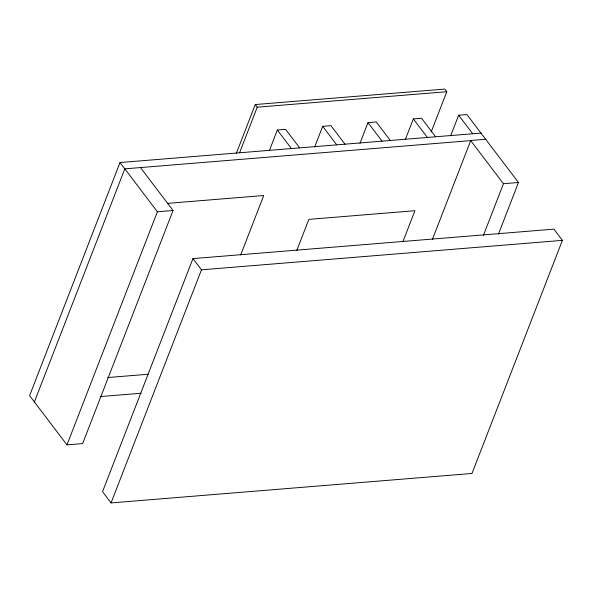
<?xml version="1.0" encoding="UTF-8"?>
<svg xmlns="http://www.w3.org/2000/svg" width="592" height="592" viewBox="0 0 592 592"><rect width="100%" height="100%" fill="white"/><g stroke="black" fill="none" stroke-linecap="round" stroke-linejoin="round"><path stroke-width="0.89" d="M480.956 133.082L120.013 162.541L29.6 395.648L66.977 444.866L82.636 443.593L173.049 210.5L140.459 167.573M34.388 401.953L124.801 168.846L470.721 140.615L432.352 239.531M66.977 444.866L157.391 211.773L120.013 162.541M192.948 258.608L102.534 491.7L111.052 502.919L471.987 473.459L562.4 240.359L553.883 229.141L192.948 258.608L201.465 269.826L562.4 240.359M236.26 153.543L255.263 104.547L444.799 89.081L446.797 91.708L431.124 132.105M239.59 152.736L257.261 107.182L255.263 104.547M111.052 502.919L201.465 269.826M269.353 150.649L277.352 130.018L285.596 129.352L299.663 147.882M240.678 254.945L263.729 195.523L167.262 203.396M314.678 146.949L322.677 126.325L330.921 125.652L344.988 144.182M296.807 250.416L308.846 219.373L414.925 210.715L402.886 241.758M360.003 143.249L368.002 122.625L376.238 121.952L390.306 140.482M405.32 139.549L413.327 118.925L421.563 118.252L435.631 136.782M450.645 135.849L458.645 115.225L466.888 114.552L518.474 182.499L498.449 234.106M483.435 235.335L503.452 183.72L470.625 140.482L485.647 139.253M257.261 107.182L446.797 91.708M157.391 211.773L173.049 210.5M503.452 183.72L518.474 182.499M107.714 377.548L148.141 374.248M100.647 396.536L141.125 393.236M458.645 115.225L472.712 133.755M413.327 118.925L427.394 137.455M368.002 122.625L382.069 141.155M322.677 126.325L336.744 144.855M277.352 130.018L291.419 148.548"/></g></svg>
